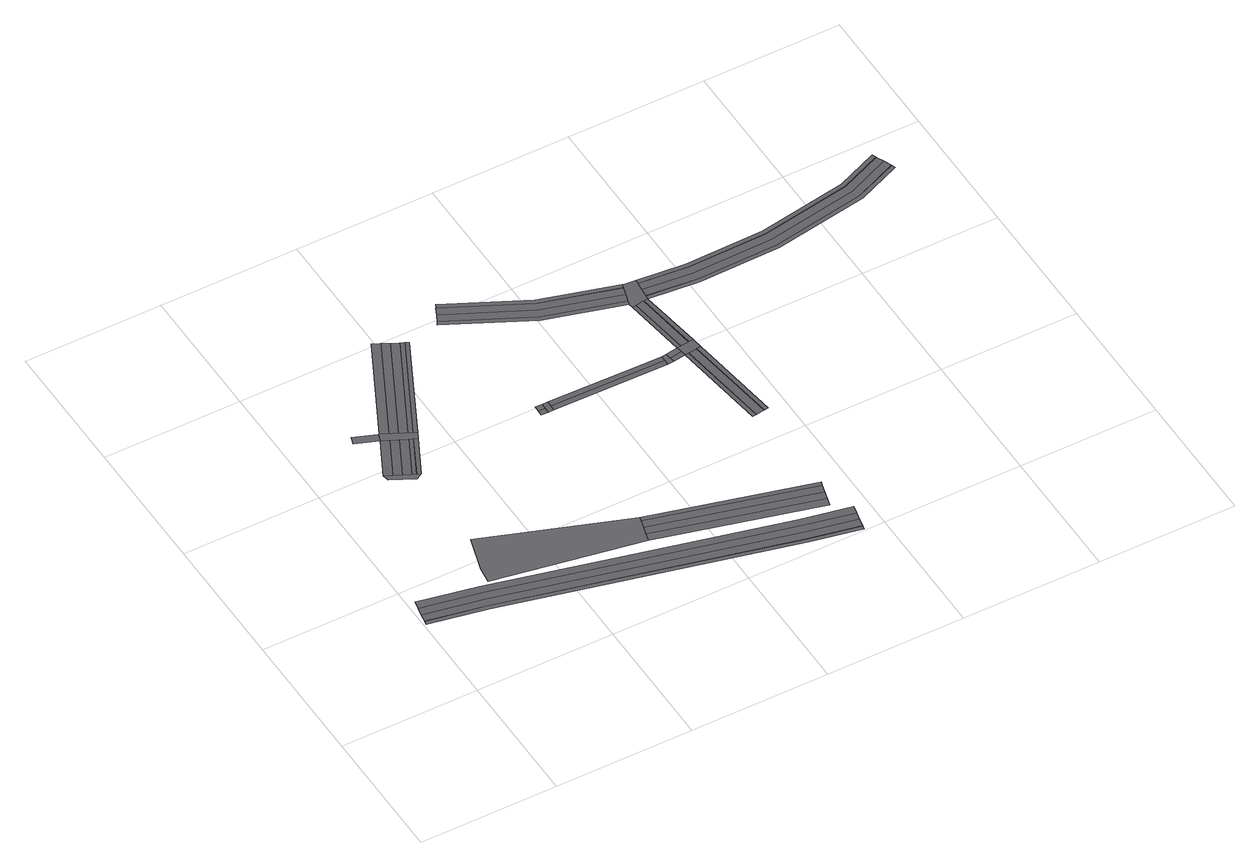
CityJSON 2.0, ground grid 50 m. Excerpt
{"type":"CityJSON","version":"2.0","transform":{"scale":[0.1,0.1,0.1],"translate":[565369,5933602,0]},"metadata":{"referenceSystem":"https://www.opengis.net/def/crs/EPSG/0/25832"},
"CityObjects":{
"road1":{"type":"Road","attributes":{"class":"transportation","name":"Intersection 677","_createdBy":"webcityeditor","_createdAt":"2026-07-18T00:00:00.000Z","_connectedOsm2streetsRoadIds":["651","1110"],"_osmNodeIds":["5679482149"],"_intersectionControl":"Signed","_verticalProfile":{"placement":"surface","source":"osm_tags","elevationM":0,"osmLayer":0}},"geometry":[{"type":"MultiSurface","lod":"2","boundaries":[[[0,1,2,3]]],"semantics":{"surfaces":[{"type":"TrafficArea","function":"intersection","transportationUsage":"intersection","surfaceMaterial":"asphalt","source":"osm2streets","sourceType":"Connection","connectedRoadIds":["651","1110"],"osmNodeIds":["5679482149"]}],"values":[0]}}]},
"road2":{"type":"Road","attributes":{"class":"transportation","function":"road","name":"osm2streets road 867","_createdBy":"webcityeditor","_createdAt":"2026-07-18T00:00:00.000Z","_osmWayIds":["228008982"],"_osm2streetsLaneCount":1,"_highwayType":"service","_osmTags":{"highway":"service","name":"osm2streets road 867","layer":"0"},"_verticalProfile":{"placement":"surface","source":"osm_tags","elevationM":0,"osmLayer":0}},"geometry":[{"type":"MultiSurface","lod":"2","boundaries":[[[4,5,6,7]]],"semantics":{"surfaces":[{"type":"TrafficArea","function":"driving_lane","trafficDirection":"forward","transportationUsage":"car_lane","surfaceMaterial":"asphalt","verticalPlacement":"surface","roadElevation":0,"source":"osm2streets","sourceType":"Bus","sourceSurfaceIndex":0,"osm2streetsLaneIndex":0,"osmWayIds":["228008982"],"allowedModes":["bus"]}],"values":[0]}}]},
"road3":{"type":"Road","attributes":{"class":"transportation","function":"road","name":"Rödingsmarkt","_createdBy":"webcityeditor","_createdAt":"2026-07-18T00:00:00.000Z","_osmWayIds":["96686347"],"_osm2streetsLaneCount":6,"_highwayType":"secondary","_osmTags":{"highway":"secondary","name":"Rödingsmarkt","layer":"0"},"_verticalProfile":{"placement":"surface","source":"osm_tags","elevationM":0,"osmLayer":0}},"geometry":[{"type":"MultiSurface","lod":"2","boundaries":[[[8,9,5,0]],[[10,11,9,8]],[[12,13,11,10]],[[14,15,13,12]],[[16,17,15,14]],[[3,18,17,16]]],"semantics":{"surfaces":[{"type":"TrafficArea","function":"driving_lane","trafficDirection":"forward","transportationUsage":"car_lane","surfaceMaterial":"asphalt","maxspeed":50,"verticalPlacement":"surface","roadElevation":0,"source":"osm2streets","sourceType":"Driving","sourceSurfaceIndex":0,"osm2streetsLaneIndex":0,"osmWayIds":["96686347"],"allowedModes":["car"]},{"type":"TrafficArea","function":"driving_lane","trafficDirection":"forward","transportationUsage":"car_lane","surfaceMaterial":"asphalt","maxspeed":50,"verticalPlacement":"surface","roadElevation":0,"source":"osm2streets","sourceType":"Driving","sourceSurfaceIndex":1,"osm2streetsLaneIndex":1,"osmWayIds":["96686347"],"allowedModes":["car"]},{"type":"TrafficArea","function":"driving_lane","trafficDirection":"forward","transportationUsage":"car_lane","surfaceMaterial":"asphalt","maxspeed":50,"verticalPlacement":"surface","roadElevation":0,"source":"osm2streets","sourceType":"Driving","sourceSurfaceIndex":2,"osm2streetsLaneIndex":2,"osmWayIds":["96686347"],"allowedModes":["car"]},{"type":"TrafficArea","function":"bike_lane","trafficDirection":"forward","transportationUsage":"bike_lane","surfaceMaterial":"asphalt","maxspeed":50,"verticalPlacement":"surface","roadElevation":0,"source":"osm2streets","sourceType":"Biking","sourceSurfaceIndex":3,"osm2streetsLaneIndex":3,"osmWayIds":["96686347"],"allowedModes":["bicycle"]},{"type":"AuxiliaryTrafficArea","function":"median","trafficDirection":"forward","transportationUsage":"median","surfaceMaterial":"asphalt","maxspeed":50,"verticalPlacement":"surface","roadElevation":0,"source":"osm2streets","sourceType":"Buffer(Curb)","sourceSurfaceIndex":4,"osm2streetsLaneIndex":4,"osmWayIds":["96686347"],"osm2streetsPropertiesJson":"{\"allowed_turns\":[],\"direction\":\"Forward\",\"index\":4,\"layer\":0,\"osm_way_ids\":[96686347],\"road\":651,\"speed_limit\":\"Some(Speed(13.8889))\",\"type\":\"Buffer(Curb)\",\"width\":0.1}"},{"type":"TrafficArea","function":"sidewalk","trafficDirection":"forward","transportationUsage":"sidewalk","surfaceMaterial":"asphalt","maxspeed":50,"verticalPlacement":"surface","roadElevation":0,"source":"osm2streets","sourceType":"Sidewalk","sourceSurfaceIndex":5,"osm2streetsLaneIndex":5,"osmWayIds":["96686347"],"allowedModes":["pedestrian"]}],"values":[0,1,2,3,4,5]}}]},
"road4":{"type":"Road","attributes":{"class":"transportation","name":"Intersection 849","_createdBy":"webcityeditor","_createdAt":"2026-07-18T00:00:00.000Z","_connectedOsm2streetsRoadIds":["867","652","651"],"_osmNodeIds":["2366341721"],"_intersectionControl":"Signed","_verticalProfile":{"placement":"surface","source":"osm_tags","elevationM":0,"osmLayer":0}},"geometry":[{"type":"MultiSurface","lod":"2","boundaries":[[[18,19,20,6,5]]],"semantics":{"surfaces":[{"type":"TrafficArea","function":"intersection","transportationUsage":"intersection","surfaceMaterial":"asphalt","source":"osm2streets","sourceType":"Connection","connectedRoadIds":["867","652","651"],"osmNodeIds":["2366341721"]}],"values":[0]}}]},
"road5":{"type":"Road","attributes":{"class":"transportation","name":"Intersection 483","_createdBy":"webcityeditor","_createdAt":"2026-07-18T00:00:00.000Z","_connectedOsm2streetsRoadIds":["469","481","1398"],"_osmNodeIds":["7385353793"],"_intersectionControl":"Signed","_verticalProfile":{"placement":"surface","source":"osm_tags","elevationM":0,"osmLayer":0}},"geometry":[{"type":"MultiSurface","lod":"2","boundaries":[[[21,22,23,24,25]]],"semantics":{"surfaces":[{"type":"TrafficArea","function":"intersection","transportationUsage":"intersection","surfaceMaterial":"asphalt","source":"osm2streets","sourceType":"Fork","connectedRoadIds":["469","481","1398"],"osmNodeIds":["7385353793"]}],"values":[0]}}]},
"road6":{"type":"Road","attributes":{"class":"transportation","function":"road","name":"Willy-Brandt-Straße","_createdBy":"webcityeditor","_createdAt":"2026-07-18T00:00:00.000Z","_osmWayIds":["39978006"],"_osm2streetsLaneCount":5,"_highwayType":"primary","_osmTags":{"highway":"primary","name":"Willy-Brandt-Straße","layer":"0"},"_verticalProfile":{"placement":"surface","source":"osm_tags","elevationM":0,"osmLayer":0}},"geometry":[{"type":"MultiSurface","lod":"2","boundaries":[[[26,27,28,29,30,31,32,33]],[[34,35,36,37,29,28,27,26]],[[38,39,40,41,37,36,35,34]],[[42,43,44,45,41,40,39,38]],[[46,47,48,49,45,44,43,42]]],"semantics":{"surfaces":[{"type":"TrafficArea","function":"driving_lane","trafficDirection":"forward","transportationUsage":"car_lane","surfaceMaterial":"asphalt","maxspeed":50,"verticalPlacement":"surface","roadElevation":0,"source":"osm2streets","sourceType":"Driving","sourceSurfaceIndex":0,"osm2streetsLaneIndex":0,"osmWayIds":["39978006"],"allowedModes":["car"]},{"type":"TrafficArea","function":"driving_lane","trafficDirection":"forward","transportationUsage":"car_lane","surfaceMaterial":"asphalt","maxspeed":50,"verticalPlacement":"surface","roadElevation":0,"source":"osm2streets","sourceType":"Driving","sourceSurfaceIndex":1,"osm2streetsLaneIndex":1,"osmWayIds":["39978006"],"allowedModes":["car"]},{"type":"TrafficArea","function":"driving_lane","trafficDirection":"forward","transportationUsage":"car_lane","surfaceMaterial":"asphalt","maxspeed":50,"verticalPlacement":"surface","roadElevation":0,"source":"osm2streets","sourceType":"Driving","sourceSurfaceIndex":2,"osm2streetsLaneIndex":2,"osmWayIds":["39978006"],"allowedModes":["car"]},{"type":"AuxiliaryTrafficArea","function":"median","trafficDirection":"forward","transportationUsage":"median","surfaceMaterial":"asphalt","maxspeed":50,"verticalPlacement":"surface","roadElevation":0,"source":"osm2streets","sourceType":"Buffer(Curb)","sourceSurfaceIndex":3,"osm2streetsLaneIndex":3,"osmWayIds":["39978006"],"osm2streetsPropertiesJson":"{\"allowed_turns\":[],\"direction\":\"Forward\",\"index\":3,\"layer\":0,\"osm_way_ids\":[39978006],\"road\":456,\"speed_limit\":\"Some(Speed(13.8889))\",\"type\":\"Buffer(Curb)\",\"width\":0.1}"},{"type":"TrafficArea","function":"sidewalk","trafficDirection":"forward","transportationUsage":"sidewalk","surfaceMaterial":"asphalt","maxspeed":50,"verticalPlacement":"surface","roadElevation":0,"source":"osm2streets","sourceType":"Sidewalk","sourceSurfaceIndex":4,"osm2streetsLaneIndex":4,"osmWayIds":["39978006"],"allowedModes":["pedestrian"]}],"values":[0,1,2,3,4]}}]},
"road7":{"type":"Road","attributes":{"class":"transportation","function":"road","name":"Rödingsmarkt","_createdBy":"webcityeditor","_createdAt":"2026-07-18T00:00:00.000Z","_osmWayIds":["96686347"],"_osm2streetsLaneCount":6,"_highwayType":"secondary","_osmTags":{"highway":"secondary","name":"Rödingsmarkt","layer":"0"},"_verticalProfile":{"placement":"surface","source":"osm_tags","elevationM":0,"osmLayer":0}},"geometry":[{"type":"MultiSurface","lod":"2","boundaries":[[[50,51,52,20]],[[53,54,51,50]],[[55,56,54,53]],[[57,58,56,55]],[[19,59,58,57]]],"semantics":{"surfaces":[{"type":"TrafficArea","function":"driving_lane","trafficDirection":"forward","transportationUsage":"car_lane","surfaceMaterial":"asphalt","maxspeed":50,"verticalPlacement":"surface","roadElevation":0,"source":"osm2streets","sourceType":"Driving","sourceSurfaceIndex":0,"osm2streetsLaneIndex":0,"osmWayIds":["96686347"],"allowedModes":["car"]},{"type":"TrafficArea","function":"driving_lane","trafficDirection":"forward","transportationUsage":"car_lane","surfaceMaterial":"asphalt","maxspeed":50,"verticalPlacement":"surface","roadElevation":0,"source":"osm2streets","sourceType":"Driving","sourceSurfaceIndex":1,"osm2streetsLaneIndex":1,"osmWayIds":["96686347"],"allowedModes":["car"]},{"type":"TrafficArea","function":"driving_lane","trafficDirection":"forward","transportationUsage":"car_lane","surfaceMaterial":"asphalt","maxspeed":50,"verticalPlacement":"surface","roadElevation":0,"source":"osm2streets","sourceType":"Driving","sourceSurfaceIndex":2,"osm2streetsLaneIndex":2,"osmWayIds":["96686347"],"allowedModes":["car"]},{"type":"TrafficArea","function":"bike_lane","trafficDirection":"forward","transportationUsage":"bike_lane","surfaceMaterial":"asphalt","maxspeed":50,"verticalPlacement":"surface","roadElevation":0,"source":"osm2streets","sourceType":"Biking","sourceSurfaceIndex":3,"osm2streetsLaneIndex":3,"osmWayIds":["96686347"],"allowedModes":["bicycle"]},{"type":"TrafficArea","function":"sidewalk","trafficDirection":"forward","transportationUsage":"sidewalk","surfaceMaterial":"asphalt","maxspeed":50,"verticalPlacement":"surface","roadElevation":0,"source":"osm2streets","sourceType":"Sidewalk","sourceSurfaceIndex":5,"osm2streetsLaneIndex":5,"osmWayIds":["96686347"],"allowedModes":["pedestrian"]}],"values":[0,1,2,3,4]}}]},
"road8":{"type":"Road","attributes":{"class":"transportation","function":"road","name":"osm2streets road 596","_createdBy":"webcityeditor","_createdAt":"2026-07-18T00:00:00.000Z","_osmWayIds":["59987717"],"_osm2streetsLaneCount":2,"_highwayType":"service","_osmTags":{"highway":"service","name":"osm2streets road 596","layer":"0"},"_verticalProfile":{"placement":"surface","source":"osm_tags","elevationM":0,"osmLayer":0}},"geometry":[{"type":"MultiSurface","lod":"2","boundaries":[[[60,61,62,63]],[[64,65,61,60]]],"semantics":{"surfaces":[{"type":"TrafficArea","function":"driving_lane","trafficDirection":"backward","transportationUsage":"car_lane","surfaceMaterial":"asphalt","verticalPlacement":"surface","roadElevation":0,"source":"osm2streets","sourceType":"Driving","sourceSurfaceIndex":0,"osm2streetsLaneIndex":0,"osmWayIds":["59987717"],"allowedModes":["car"]},{"type":"TrafficArea","function":"driving_lane","trafficDirection":"forward","transportationUsage":"car_lane","surfaceMaterial":"asphalt","verticalPlacement":"surface","roadElevation":0,"source":"osm2streets","sourceType":"Driving","sourceSurfaceIndex":1,"osm2streetsLaneIndex":1,"osmWayIds":["59987717"],"allowedModes":["car"]}],"values":[0,1]}}]},
"road9":{"type":"Road","attributes":{"class":"transportation","name":"Intersection 628","_createdBy":"webcityeditor","_createdAt":"2026-07-18T00:00:00.000Z","_connectedOsm2streetsRoadIds":["596","1589"],"_osmNodeIds":["11517550901"],"_intersectionControl":"Signed","_verticalProfile":{"placement":"surface","source":"osm_tags","elevationM":0,"osmLayer":0}},"geometry":[{"type":"MultiSurface","lod":"2","boundaries":[[[65,66,67,62]]],"semantics":{"surfaces":[{"type":"TrafficArea","function":"intersection","transportationUsage":"intersection","surfaceMaterial":"asphalt","source":"osm2streets","sourceType":"Intersection","connectedRoadIds":["596","1589"],"osmNodeIds":["11517550901"]}],"values":[0]}}]},
"road10":{"type":"Road","attributes":{"class":"transportation","function":"road","name":"Willy-Brandt-Straße","_createdBy":"webcityeditor","_createdAt":"2026-07-18T00:00:00.000Z","_osmWayIds":["808361510"],"_osm2streetsLaneCount":5,"_highwayType":"primary","_osmTags":{"highway":"primary","name":"Willy-Brandt-Straße","layer":"0"},"_verticalProfile":{"placement":"surface","source":"osm_tags","elevationM":0,"osmLayer":0}},"geometry":[{"type":"MultiSurface","lod":"2","boundaries":[[[68,69,21,70]],[[71,72,69,68]],[[73,74,72,71]],[[75,76,74,73]],[[77,22,76,75]]],"semantics":{"surfaces":[{"type":"TrafficArea","function":"driving_lane","trafficDirection":"forward","transportationUsage":"car_lane","surfaceMaterial":"asphalt","maxspeed":50,"verticalPlacement":"surface","roadElevation":0,"source":"osm2streets","sourceType":"Driving","sourceSurfaceIndex":0,"osm2streetsLaneIndex":0,"osmWayIds":["808361510"],"allowedModes":["car"]},{"type":"TrafficArea","function":"driving_lane","trafficDirection":"forward","transportationUsage":"car_lane","surfaceMaterial":"asphalt","maxspeed":50,"verticalPlacement":"surface","roadElevation":0,"source":"osm2streets","sourceType":"Driving","sourceSurfaceIndex":1,"osm2streetsLaneIndex":1,"osmWayIds":["808361510"],"allowedModes":["car"]},{"type":"TrafficArea","function":"driving_lane","trafficDirection":"forward","transportationUsage":"car_lane","surfaceMaterial":"asphalt","maxspeed":50,"verticalPlacement":"surface","roadElevation":0,"source":"osm2streets","sourceType":"Driving","sourceSurfaceIndex":2,"osm2streetsLaneIndex":2,"osmWayIds":["808361510"],"allowedModes":["car"]},{"type":"AuxiliaryTrafficArea","function":"median","trafficDirection":"forward","transportationUsage":"median","surfaceMaterial":"asphalt","maxspeed":50,"verticalPlacement":"surface","roadElevation":0,"source":"osm2streets","sourceType":"Buffer(Curb)","sourceSurfaceIndex":3,"osm2streetsLaneIndex":3,"osmWayIds":["808361510"],"osm2streetsPropertiesJson":"{\"allowed_turns\":[],\"direction\":\"Forward\",\"index\":3,\"layer\":0,\"osm_way_ids\":[808361510],\"road\":1398,\"speed_limit\":\"Some(Speed(13.8889))\",\"type\":\"Buffer(Curb)\",\"width\":0.1}"},{"type":"TrafficArea","function":"sidewalk","trafficDirection":"forward","transportationUsage":"sidewalk","surfaceMaterial":"asphalt","maxspeed":50,"verticalPlacement":"surface","roadElevation":0,"source":"osm2streets","sourceType":"Sidewalk","sourceSurfaceIndex":4,"osm2streetsLaneIndex":4,"osmWayIds":["808361510"],"allowedModes":["pedestrian"]}],"values":[0,1,2,3,4]}}]},
"road11":{"type":"Road","attributes":{"class":"transportation","function":"road","name":"osm2streets road 1589","_createdBy":"webcityeditor","_createdAt":"2026-07-18T00:00:00.000Z","_osmWayIds":["1239737813"],"_osm2streetsLaneCount":2,"_highwayType":"service","_osmTags":{"highway":"service","name":"osm2streets road 1589","layer":"0"},"_verticalProfile":{"placement":"surface","source":"osm_tags","elevationM":0,"osmLayer":0}},"geometry":[{"type":"MultiSurface","lod":"2","boundaries":[[[78,79,80,67]],[[66,81,79,78]]],"semantics":{"surfaces":[{"type":"TrafficArea","function":"driving_lane","trafficDirection":"backward","transportationUsage":"car_lane","surfaceMaterial":"paving_stones","verticalPlacement":"surface","roadElevation":0,"source":"osm2streets","sourceType":"Driving","sourceSurfaceIndex":0,"osm2streetsLaneIndex":0,"osmWayIds":["1239737813"],"allowedModes":["car"]},{"type":"TrafficArea","function":"driving_lane","trafficDirection":"forward","transportationUsage":"car_lane","surfaceMaterial":"paving_stones","verticalPlacement":"surface","roadElevation":0,"source":"osm2streets","sourceType":"Driving","sourceSurfaceIndex":1,"osm2streetsLaneIndex":1,"osmWayIds":["1239737813"],"allowedModes":["car"]}],"values":[0,1]}}]},
"road12":{"type":"Road","attributes":{"class":"transportation","function":"road","name":"Großer Burstah","_createdBy":"webcityeditor","_createdAt":"2026-07-18T00:00:00.000Z","_osmWayIds":["43118548","1055775015"],"_osm2streetsLaneCount":6,"_highwayType":"unclassified","_osmTags":{"highway":"unclassified","name":"Großer Burstah","layer":"0"},"_verticalProfile":{"placement":"surface","source":"osm_tags","elevationM":0,"osmLayer":0}},"geometry":[{"type":"MultiSurface","lod":"2","boundaries":[[[82,83,84,85,86,87]],[[88,89,90,84,83,82]],[[91,92,93,90,89,88]],[[94,95,96,93,92,91]],[[97,98,96,95,94]],[[99,100,101,98,97,94]]],"semantics":{"surfaces":[{"type":"TrafficArea","function":"sidewalk","trafficDirection":"backward","transportationUsage":"sidewalk","surfaceMaterial":"paving_stones","maxspeed":25,"verticalPlacement":"surface","roadElevation":0,"source":"osm2streets","sourceType":"Sidewalk","sourceSurfaceIndex":0,"osm2streetsLaneIndex":0,"osmWayIds":["43118548","1055775015"],"allowedModes":["pedestrian"]},{"type":"AuxiliaryTrafficArea","function":"median","trafficDirection":"backward","transportationUsage":"median","surfaceMaterial":"asphalt","maxspeed":25,"verticalPlacement":"surface","roadElevation":0,"source":"osm2streets","sourceType":"Buffer(Curb)","sourceSurfaceIndex":1,"osm2streetsLaneIndex":1,"osmWayIds":["43118548","1055775015"],"osm2streetsPropertiesJson":"{\"allowed_turns\":[],\"direction\":\"Backward\",\"index\":1,\"layer\":0,\"osm_way_ids\":[43118548,1055775015],\"road\":466,\"speed_limit\":\"Some(Speed(6.9445))\",\"type\":\"Buffer(Curb)\",\"width\":0.1}"},{"type":"TrafficArea","function":"driving_lane","trafficDirection":"backward","transportationUsage":"car_lane","surfaceMaterial":"asphalt","maxspeed":25,"verticalPlacement":"surface","roadElevation":0,"source":"osm2streets","sourceType":"Driving","sourceSurfaceIndex":2,"osm2streetsLaneIndex":2,"osmWayIds":["43118548","1055775015"],"allowedModes":["car"]},{"type":"TrafficArea","function":"driving_lane","trafficDirection":"forward","transportationUsage":"car_lane","surfaceMaterial":"asphalt","maxspeed":25,"verticalPlacement":"surface","roadElevation":0,"source":"osm2streets","sourceType":"Driving","sourceSurfaceIndex":3,"osm2streetsLaneIndex":3,"osmWayIds":["43118548","1055775015"],"allowedModes":["car"]},{"type":"AuxiliaryTrafficArea","function":"median","trafficDirection":"forward","transportationUsage":"median","surfaceMaterial":"asphalt","maxspeed":25,"verticalPlacement":"surface","roadElevation":0,"source":"osm2streets","sourceType":"Buffer(Curb)","sourceSurfaceIndex":4,"osm2streetsLaneIndex":4,"osmWayIds":["43118548","1055775015"],"osm2streetsPropertiesJson":"{\"allowed_turns\":[],\"direction\":\"Forward\",\"index\":4,\"layer\":0,\"osm_way_ids\":[43118548,1055775015],\"road\":466,\"speed_limit\":\"Some(Speed(6.9445))\",\"type\":\"Buffer(Curb)\",\"width\":0.1}"},{"type":"TrafficArea","function":"sidewalk","trafficDirection":"forward","transportationUsage":"sidewalk","surfaceMaterial":"paving_stones","maxspeed":25,"verticalPlacement":"surface","roadElevation":0,"source":"osm2streets","sourceType":"Sidewalk","sourceSurfaceIndex":5,"osm2streetsLaneIndex":5,"osmWayIds":["43118548","1055775015"],"allowedModes":["pedestrian"]}],"values":[0,1,2,3,4,5]}}]},
"road13":{"type":"Road","attributes":{"class":"transportation","name":"Intersection 1402","_createdBy":"webcityeditor","_createdAt":"2026-07-18T00:00:00.000Z","_connectedOsm2streetsRoadIds":["1589","1588"],"_osmNodeIds":["11517550900"],"_intersectionControl":"Signed","_verticalProfile":{"placement":"surface","source":"osm_tags","elevationM":0,"osmLayer":0}},"geometry":[{"type":"MultiSurface","lod":"2","boundaries":[[[102,80,81,103]]],"semantics":{"surfaces":[{"type":"TrafficArea","function":"intersection","transportationUsage":"intersection","surfaceMaterial":"asphalt","source":"osm2streets","sourceType":"Intersection","connectedRoadIds":["1589","1588"],"osmNodeIds":["11517550900"]}],"values":[0]}}]},
"road14":{"type":"Road","attributes":{"class":"transportation","function":"road","name":"osm2streets road 1588","_createdBy":"webcityeditor","_createdAt":"2026-07-18T00:00:00.000Z","_osmWayIds":["1239737812"],"_osm2streetsLaneCount":2,"_highwayType":"service","_osmTags":{"highway":"service","name":"osm2streets road 1588","layer":"0"},"_verticalProfile":{"placement":"surface","source":"osm_tags","elevationM":0,"osmLayer":0}},"geometry":[{"type":"MultiSurface","lod":"2","boundaries":[[[104,105,106,102]],[[103,107,105,104]]],"semantics":{"surfaces":[{"type":"TrafficArea","function":"driving_lane","trafficDirection":"backward","transportationUsage":"car_lane","surfaceMaterial":"paving_stones","verticalPlacement":"surface","roadElevation":0,"source":"osm2streets","sourceType":"Driving","sourceSurfaceIndex":0,"osm2streetsLaneIndex":0,"osmWayIds":["1239737812"],"allowedModes":["car"]},{"type":"TrafficArea","function":"driving_lane","trafficDirection":"forward","transportationUsage":"car_lane","surfaceMaterial":"paving_stones","verticalPlacement":"surface","roadElevation":0,"source":"osm2streets","sourceType":"Driving","sourceSurfaceIndex":1,"osm2streetsLaneIndex":1,"osmWayIds":["1239737812"],"allowedModes":["car"]}],"values":[0,1]}}]},
"road15":{"type":"Road","attributes":{"class":"transportation","function":"road","name":"Kleiner Burstah","_createdBy":"webcityeditor","_createdAt":"2026-07-18T00:00:00.000Z","_osmWayIds":["142944377"],"_osm2streetsLaneCount":5,"_highwayType":"unclassified","_osmTags":{"highway":"unclassified","name":"Kleiner Burstah","layer":"0"},"_verticalProfile":{"placement":"surface","source":"osm_tags","elevationM":0,"osmLayer":0}},"geometry":[{"type":"MultiSurface","lod":"2","boundaries":[[[108,109,110,111]],[[112,113,109,108]],[[114,115,113,112]],[[116,117,115,114]],[[107,118,117,116]]],"semantics":{"surfaces":[{"type":"TrafficArea","function":"sidewalk","trafficDirection":"backward","transportationUsage":"sidewalk","surfaceMaterial":"paving_stones","maxspeed":20,"verticalPlacement":"surface","roadElevation":0,"source":"osm2streets","sourceType":"Sidewalk","sourceSurfaceIndex":0,"osm2streetsLaneIndex":0,"osmWayIds":["142944377"],"allowedModes":["pedestrian"]},{"type":"AuxiliaryTrafficArea","function":"median","trafficDirection":"forward","transportationUsage":"median","surfaceMaterial":"asphalt","maxspeed":20,"verticalPlacement":"surface","roadElevation":0,"source":"osm2streets","sourceType":"Buffer(Curb)","sourceSurfaceIndex":1,"osm2streetsLaneIndex":1,"osmWayIds":["142944377"],"osm2streetsPropertiesJson":"{\"allowed_turns\":[],\"direction\":\"Forward\",\"index\":1,\"layer\":0,\"osm_way_ids\":[142944377],\"road\":733,\"speed_limit\":\"Some(Speed(5.5556))\",\"type\":\"Buffer(Curb)\",\"width\":0.1}"},{"type":"TrafficArea","function":"driving_lane","trafficDirection":"forward","transportationUsage":"car_lane","surfaceMaterial":"asphalt","maxspeed":20,"verticalPlacement":"surface","roadElevation":0,"source":"osm2streets","sourceType":"Driving","sourceSurfaceIndex":2,"osm2streetsLaneIndex":2,"osmWayIds":["142944377"],"allowedModes":["car"]},{"type":"AuxiliaryTrafficArea","function":"median","trafficDirection":"forward","transportationUsage":"median","surfaceMaterial":"asphalt","maxspeed":20,"verticalPlacement":"surface","roadElevation":0,"source":"osm2streets","sourceType":"Buffer(Curb)","sourceSurfaceIndex":3,"osm2streetsLaneIndex":3,"osmWayIds":["142944377"],"osm2streetsPropertiesJson":"{\"allowed_turns\":[],\"direction\":\"Forward\",\"index\":3,\"layer\":0,\"osm_way_ids\":[142944377],\"road\":733,\"speed_limit\":\"Some(Speed(5.5556))\",\"type\":\"Buffer(Curb)\",\"width\":0.1}"},{"type":"TrafficArea","function":"sidewalk","trafficDirection":"forward","transportationUsage":"sidewalk","surfaceMaterial":"paving_stones","maxspeed":20,"verticalPlacement":"surface","roadElevation":0,"source":"osm2streets","sourceType":"Sidewalk","sourceSurfaceIndex":4,"osm2streetsLaneIndex":4,"osmWayIds":["142944377"],"allowedModes":["pedestrian"]}],"values":[0,1,2,3,4]}}]},
"road16":{"type":"Road","attributes":{"class":"transportation","name":"Intersection 1403","_createdBy":"webcityeditor","_createdAt":"2026-07-18T00:00:00.000Z","_connectedOsm2streetsRoadIds":["732","733","1588"],"_osmNodeIds":["11517550899"],"_intersectionControl":"Signed","_verticalProfile":{"placement":"surface","source":"osm_tags","elevationM":0,"osmLayer":0}},"geometry":[{"type":"MultiSurface","lod":"2","boundaries":[[[107,111,119,106]]],"semantics":{"surfaces":[{"type":"TrafficArea","function":"intersection","transportationUsage":"intersection","surfaceMaterial":"asphalt","source":"osm2streets","sourceType":"Fork","connectedRoadIds":["732","733","1588"],"osmNodeIds":["11517550899"]}],"values":[0]}}]},
"road17":{"type":"Road","attributes":{"class":"transportation","function":"road","name":"Kleiner Burstah","_createdBy":"webcityeditor","_createdAt":"2026-07-18T00:00:00.000Z","_osmWayIds":["142944377"],"_osm2streetsLaneCount":5,"_highwayType":"unclassified","_osmTags":{"highway":"unclassified","name":"Kleiner Burstah","layer":"0"},"_verticalProfile":{"placement":"surface","source":"osm_tags","elevationM":0,"osmLayer":0}},"geometry":[{"type":"MultiSurface","lod":"2","boundaries":[[[120,121,119,122]],[[123,124,121,120]],[[125,126,124,123]],[[127,128,126,125]],[[129,106,128,127]]],"semantics":{"surfaces":[{"type":"TrafficArea","function":"sidewalk","trafficDirection":"backward","transportationUsage":"sidewalk","surfaceMaterial":"paving_stones","maxspeed":20,"verticalPlacement":"surface","roadElevation":0,"source":"osm2streets","sourceType":"Sidewalk","sourceSurfaceIndex":0,"osm2streetsLaneIndex":0,"osmWayIds":["142944377"],"allowedModes":["pedestrian"]},{"type":"AuxiliaryTrafficArea","function":"median","trafficDirection":"forward","transportationUsage":"median","surfaceMaterial":"asphalt","maxspeed":20,"verticalPlacement":"surface","roadElevation":0,"source":"osm2streets","sourceType":"Buffer(Curb)","sourceSurfaceIndex":1,"osm2streetsLaneIndex":1,"osmWayIds":["142944377"],"osm2streetsPropertiesJson":"{\"allowed_turns\":[],\"direction\":\"Forward\",\"index\":1,\"layer\":0,\"osm_way_ids\":[142944377],\"road\":732,\"speed_limit\":\"Some(Speed(5.5556))\",\"type\":\"Buffer(Curb)\",\"width\":0.1}"},{"type":"TrafficArea","function":"driving_lane","trafficDirection":"forward","transportationUsage":"car_lane","surfaceMaterial":"asphalt","maxspeed":20,"verticalPlacement":"surface","roadElevation":0,"source":"osm2streets","sourceType":"Driving","sourceSurfaceIndex":2,"osm2streetsLaneIndex":2,"osmWayIds":["142944377"],"allowedModes":["car"]},{"type":"AuxiliaryTrafficArea","function":"median","trafficDirection":"forward","transportationUsage":"median","surfaceMaterial":"asphalt","maxspeed":20,"verticalPlacement":"surface","roadElevation":0,"source":"osm2streets","sourceType":"Buffer(Curb)","sourceSurfaceIndex":3,"osm2streetsLaneIndex":3,"osmWayIds":["142944377"],"osm2streetsPropertiesJson":"{\"allowed_turns\":[],\"direction\":\"Forward\",\"index\":3,\"layer\":0,\"osm_way_ids\":[142944377],\"road\":732,\"speed_limit\":\"Some(Speed(5.5556))\",\"type\":\"Buffer(Curb)\",\"width\":0.1}"},{"type":"TrafficArea","function":"sidewalk","trafficDirection":"forward","transportationUsage":"sidewalk","surfaceMaterial":"paving_stones","maxspeed":20,"verticalPlacement":"surface","roadElevation":0,"source":"osm2streets","sourceType":"Sidewalk","sourceSurfaceIndex":4,"osm2streetsLaneIndex":4,"osmWayIds":["142944377"],"allowedModes":["pedestrian"]}],"values":[0,1,2,3,4]}}]},
"road18":{"type":"Road","attributes":{"class":"transportation","name":"Intersection 734","_createdBy":"webcityeditor","_createdAt":"2026-07-18T00:00:00.000Z","_connectedOsm2streetsRoadIds":["466","1106","732"],"_osmNodeIds":["60270007"],"_intersectionControl":"Signed","_verticalProfile":{"placement":"surface","source":"osm_tags","elevationM":0,"osmLayer":0}},"geometry":[{"type":"MultiSurface","lod":"2","boundaries":[[[129,122,130,131,85,101]]],"semantics":{"surfaces":[{"type":"TrafficArea","function":"intersection","transportationUsage":"intersection","surfaceMaterial":"asphalt","source":"osm2streets","sourceType":"Intersection","connectedRoadIds":["466","1106","732"],"osmNodeIds":["60270007"]}],"values":[0]}}]},
"road19":{"type":"Road","attributes":{"class":"transportation","function":"road","name":"Großer Burstah","_createdBy":"webcityeditor","_createdAt":"2026-07-18T00:00:00.000Z","_osmWayIds":["575294133","37071241"],"_osm2streetsLaneCount":6,"_highwayType":"unclassified","_osmTags":{"highway":"unclassified","name":"Großer Burstah","layer":"0"},"_verticalProfile":{"placement":"surface","source":"osm_tags","elevationM":0,"osmLayer":0}},"geometry":[{"type":"MultiSurface","lod":"2","boundaries":[[[132,133,134,135,136,137,138,139,140,130]],[[141,142,143,144,145,136,135,134,133,132]],[[146,147,148,149,150,145,151,143,142,141]],[[152,153,154,155,156,150,149,148,147,146]],[[157,158,159,160,161,156,155,154,153,152]],[[122,162,163,164,165,161,160,159,158,157]]],"semantics":{"surfaces":[{"type":"TrafficArea","function":"sidewalk","trafficDirection":"backward","transportationUsage":"sidewalk","surfaceMaterial":"paving_stones","maxspeed":25,"verticalPlacement":"surface","roadElevation":0,"source":"osm2streets","sourceType":"Sidewalk","sourceSurfaceIndex":0,"osm2streetsLaneIndex":0,"osmWayIds":["575294133","37071241"],"allowedModes":["pedestrian"]},{"type":"AuxiliaryTrafficArea","function":"median","trafficDirection":"backward","transportationUsage":"median","surfaceMaterial":"asphalt","maxspeed":25,"verticalPlacement":"surface","roadElevation":0,"source":"osm2streets","sourceType":"Buffer(Curb)","sourceSurfaceIndex":1,"osm2streetsLaneIndex":1,"osmWayIds":["575294133","37071241"],"osm2streetsPropertiesJson":"{\"allowed_turns\":[],\"direction\":\"Backward\",\"index\":1,\"layer\":0,\"osm_way_ids\":[575294133,37071241],\"road\":1106,\"speed_limit\":\"Some(Speed(6.9445))\",\"type\":\"Buffer(Curb)\",\"width\":0.1}"},{"type":"TrafficArea","function":"driving_lane","trafficDirection":"backward","transportationUsage":"car_lane","surfaceMaterial":"asphalt","maxspeed":25,"verticalPlacement":"surface","roadElevation":0,"source":"osm2streets","sourceType":"Driving","sourceSurfaceIndex":2,"osm2streetsLaneIndex":2,"osmWayIds":["575294133","37071241"],"allowedModes":["car"]},{"type":"TrafficArea","function":"driving_lane","trafficDirection":"forward","transportationUsage":"car_lane","surfaceMaterial":"asphalt","maxspeed":25,"verticalPlacement":"surface","roadElevation":0,"source":"osm2streets","sourceType":"Driving","sourceSurfaceIndex":3,"osm2streetsLaneIndex":3,"osmWayIds":["575294133","37071241"],"allowedModes":["car"]},{"type":"AuxiliaryTrafficArea","function":"median","trafficDirection":"forward","transportationUsage":"median","surfaceMaterial":"asphalt","maxspeed":25,"verticalPlacement":"surface","roadElevation":0,"source":"osm2streets","sourceType":"Buffer(Curb)","sourceSurfaceIndex":4,"osm2streetsLaneIndex":4,"osmWayIds":["575294133","37071241"],"osm2streetsPropertiesJson":"{\"allowed_turns\":[],\"direction\":\"Forward\",\"index\":4,\"layer\":0,\"osm_way_ids\":[575294133,37071241],\"road\":1106,\"speed_limit\":\"Some(Speed(6.9445))\",\"type\":\"Buffer(Curb)\",\"width\":0.1}"},{"type":"TrafficArea","function":"sidewalk","trafficDirection":"forward","transportationUsage":"sidewalk","surfaceMaterial":"paving_stones","maxspeed":25,"verticalPlacement":"surface","roadElevation":0,"source":"osm2streets","sourceType":"Sidewalk","sourceSurfaceIndex":5,"osm2streetsLaneIndex":5,"osmWayIds":["575294133","37071241"],"allowedModes":["pedestrian"]}],"values":[0,1,2,3,4,5]}}]}
},
"vertices":[
[226,981,0],[231,958,0],[312,915,0],[335,928,0],
[215,1153,0],[297,1123,0],[307,1151,0],[225,1181,0],
[253,968,0],[324,1109,0],[280,955,0],[351,1096,0],[307,941,0],[378,1083,0],[321,935,0],[391,1076,0],[322,934,0],[392,1076,0],[405,1069,0],
[419,1096,0],[310,1150,0],
[810,307,0],[837,410,0],[323,595,0],[284,464,0],[277,404,0],
[23,411,0],[236,369,0],[1265,118,0],[1445,80,0],[1451,109,0],[1272,147,0],[242,398,0],[29,441,0],[17,382,0],[229,340,0],[1258,89,0],[1438,51,0],[11,352,0],[223,310,0],[1251,59,0],[1432,21,0],[11,351,0],[223,309,0],[1251,58,0],[1432,20,0],[8,336,0],[219,295,0],[1248,44,0],[1429,6,0],
[337,1137,0],[518,1499,0],[491,1512,0],[364,1123,0],[545,1485,0],[391,1110,0],[572,1472,0],[405,1103,0],[586,1465,0],[600,1458,0],
[799,985,0],[824,984,0],[824,1004,0],[800,1005,0],[799,965,0],[824,964,0],
[844,964,0],[845,1004,0],
[1397,183,0],[817,336,0],[1389,154,0],[1404,212,0],[825,365,0],[1412,241,0],[833,394,0],[1412,242,0],[833,395,0],[1416,256,0],
[844,984,0],[1260,978,0],[1261,998,0],[1260,958,0],
[751,1549,0],[1037,1406,0],[1312,1327,0],[1316,1342,0],[1042,1420,0],[757,1562,0],[750,1548,0],[1037,1405,0],[1311,1326,0],[737,1521,0],[1026,1377,0],[1303,1298,0],[723,1494,0],[1015,1349,0],[1295,1269,0],[1014,1348,0],[1294,1268,0],[716,1480,0],[1009,1334,0],[1290,1253,0],
[1278,999,0],[1283,960,0],
[1280,979,0],[1327,986,0],[1324,1006,0],[1330,966,0],
[1376,973,0],[1424,627,0],[1439,629,0],[1391,975,0],[1375,972,0],[1423,627,0],[1345,968,0],[1393,622,0],[1344,968,0],[1392,622,0],[1377,620,0],
[1386,1014,0],
[1339,1242,0],[1371,1012,0],[1354,1244,0],[1338,1242,0],[1370,1012,0],[1308,1238,0],[1340,1008,0],[1307,1238,0],[1339,1008,0],[1293,1236,0],
[1363,1336,0],[1325,1339,0],
[1361,1321,0],[1538,1304,0],[1825,1309,0],[2152,1365,0],[2302,1429,0],[2296,1443,0],[2148,1380,0],[1823,1324,0],[1539,1319,0],[1361,1320,0],[1538,1303,0],[1825,1308,0],[2153,1364,0],[2302,1428,0],[1358,1290,0],[1537,1273,0],[1828,1278,0],[2161,1335,0],[2314,1401,0],[2152,1364,0],[1356,1260,0],[1536,1243,0],[1830,1248,0],[2170,1306,0],[2326,1373,0],[1356,1259,0],[1536,1242,0],[1831,1247,0],[2170,1305,0],[2326,1372,0],[1535,1227,0],[1832,1232,0],[2174,1291,0],[2332,1358,0]
]}
